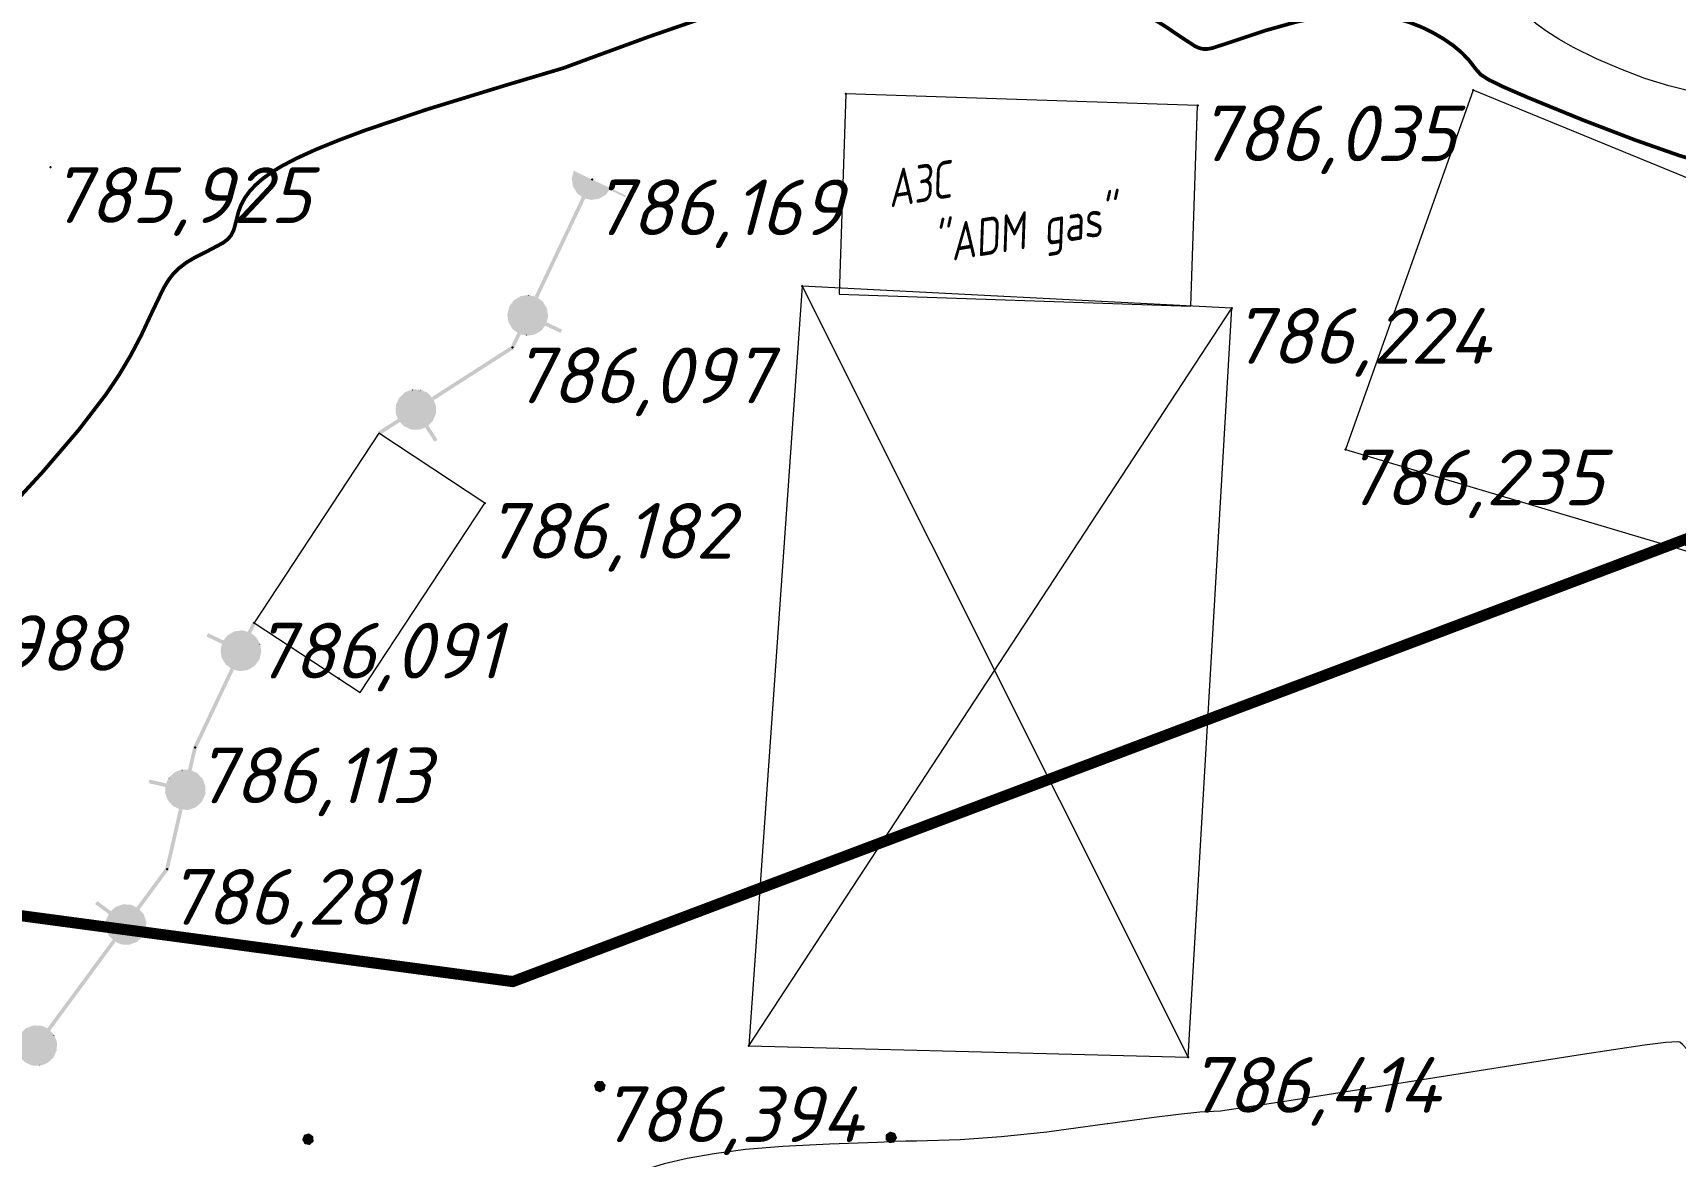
# Model space of a CAD drawing. Header units: metres. Extents: x 629572 to 645168, y 4785785 to 4790166.
# Drawn here: x 634410.92 to 634455.15, y 4788283.48 to 4788313.75 of the extents above; entities that cross this region are included whole.
import ezdxf

# ---------------------------------------------------------------- set-up
doc = ezdxf.new("R2010")
doc.units = ezdxf.units.M
doc.linetypes.add('Сплошная', pattern=[0])
doc.linetypes.add('Сплошная_0_50', pattern=[0])
for name, color, linetype in [('Горизонтали', 7, 'CONTINUOUS'), ('Дороги с покрытием (осевая линия)', 7, 'CONTINUOUS'), ('Здания и строения', 7, 'CONTINUOUS'), ('красная линия', 7, 'CONTINUOUS'), ('Нурсултан', 7, 'CONTINUOUS'), ('Ограды металлические (H более 1м) на металлических круглых столбах с шагом', 7, 'CONTINUOUS')]:
    doc.layers.add(name, color=color, linetype=linetype)
doc.styles.add('ISOCPEUR', font='isocpeui.ttf')

msp = doc.modelspace()

# ---------------------------------------------------------------- hatches: boundary and pattern name
at = {"layer": 'Дороги с покрытием (осевая линия)'}
for points in [[(634426.201, 4788285.201), (634426.206, 4788285.204), (634426.216, 4788285.209), (634426.216, 4788285.211), (634426.308, 4788285.258), (634426.317, 4788285.263), (634426.312, 4788285.272), (634426.317, 4788285.263), (634426.321, 4788285.265), (634426.322, 4788285.27), (634426.317, 4788285.271), (634426.317, 4788285.271), (634426.322, 4788285.27), (634426.331, 4788285.311), (634426.349, 4788285.397), (634426.35, 4788285.402), (634426.348, 4788285.403), (634426.346, 4788285.405), (634426.331, 4788285.42), (634426.297, 4788285.449), (634426.346, 4788285.405), (634426.263, 4788285.506), (634426.26, 4788285.509), (634426.255, 4788285.509), (634426.205, 4788285.508), (634426.205, 4788285.5), (634426.205, 4788285.491), (634426.208, 4788285.363), (634426.202, 4788285.488), (634426.201, 4788285.492), (634426.201, 4788285.498), (634426.201, 4788285.5), (634426.201, 4788285.508), (634426.121, 4788285.504), (634426.121, 4788285.494), (634426.121, 4788285.504), (634426.116, 4788285.504), (634426.113, 4788285.5), (634426.052, 4788285.414), (634426.037, 4788285.394), (634426.046, 4788285.388), (634426.037, 4788285.394), (634426.036, 4788285.392), (634426.035, 4788285.39), (634426.036, 4788285.385), (634426.038, 4788285.386), (634426.041, 4788285.387), (634426.036, 4788285.385), (634426.071, 4788285.26), (634426.081, 4788285.263), (634426.077, 4788285.262), (634426.071, 4788285.26), (634426.077, 4788285.254), (634426.197, 4788285.203)], [(634418.38, 4788283.784), (634418.383, 4788283.788), (634418.377, 4788283.795), (634418.383, 4788283.788), (634418.474, 4788283.867), (634418.481, 4788283.874), (634418.474, 4788283.881), (634418.481, 4788283.874), (634418.484, 4788283.877), (634418.484, 4788283.882), (634418.482, 4788283.924), (634418.478, 4788284.012), (634418.474, 4788284.011), (634418.476, 4788284.012), (634418.478, 4788284.012), (634418.478, 4788284.016), (634418.476, 4788284.017), (634418.474, 4788284.019), (634418.368, 4788284.095), (634418.364, 4788284.098), (634418.359, 4788284.097), (634418.362, 4788284.087), (634418.359, 4788284.097), (634418.234, 4788284.062), (634418.228, 4788284.056), (634418.187, 4788283.959), (634418.177, 4788283.936), (634418.186, 4788283.932), (634418.177, 4788283.927), (634418.209, 4788283.885), (634418.214, 4788283.88), (634418.177, 4788283.927), (634418.24, 4788283.813), (634418.248, 4788283.818), (634418.244, 4788283.816), (634418.24, 4788283.813), (634418.242, 4788283.809), (634418.247, 4788283.808), (634418.375, 4788283.785), (634418.377, 4788283.795), (634418.375, 4788283.785)], [(634433.988, 4788283.833), (634433.993, 4788283.834), (634433.991, 4788283.844), (634433.993, 4788283.834), (634434.112, 4788283.852), (634434.121, 4788283.853), (634434.126, 4788283.854), (634434.129, 4788283.858), (634434.124, 4788283.861), (634434.12, 4788283.863), (634434.129, 4788283.858), (634434.131, 4788283.862), (634434.132, 4788283.867), (634434.149, 4788283.895), (634434.194, 4788283.971), (634434.196, 4788283.975), (634434.196, 4788283.976), (634434.194, 4788283.979), (634434.184, 4788283.998), (634434.177, 4788284.01), (634434.194, 4788283.979), (634434.18, 4788284.018), (634434.179, 4788284.018), (634434.146, 4788284.101), (634434.14, 4788284.107), (634434.016, 4788284.145), (634434.007, 4788284.144), (634434.013, 4788284.135), (634434.007, 4788284.144), (634433.92, 4788284.084), (634433.9, 4788284.07), (634433.905, 4788284.062), (634433.898, 4788284.063), (634433.905, 4788284.062), (634433.9, 4788284.07), (634433.897, 4788284.068), (634433.896, 4788284.067), (634433.895, 4788284.063), (634433.899, 4788284.01), (634433.9, 4788283.998), (634433.895, 4788284.063), (634433.886, 4788283.933), (634433.896, 4788283.932), (634433.891, 4788283.932), (634433.886, 4788283.933), (634433.885, 4788283.928), (634433.889, 4788283.925), (634433.984, 4788283.836)]]:
    msp.add_hatch(color=7, dxfattribs=at).paths.add_polyline_path(points)
at = {"layer": 'Ограды металлические (H более 1м) на металлических круглых столбах с шагом'}
for points in [[(634425.71, 4788309.328), (634424.442, 4788306.654), (634424.532, 4788306.611), (634425.8, 4788309.285), (634425.95, 4788309.247), (634425.959, 4788309.245), (634425.969, 4788309.246), (634426.026, 4788309.287), (634425.969, 4788309.246), (634426.162, 4788309.275), (634426.16, 4788309.292), (634426.16, 4788309.291), (634426.162, 4788309.275), (634426.181, 4788309.281), (634426.348, 4788309.381), (634426.362, 4788309.394), (634426.454, 4788309.518), (634426.869, 4788309.321), (634426.89, 4788309.366), (634426.665, 4788309.474), (634426.485, 4788309.559), (634426.483, 4788309.56), (634426.448, 4788309.576), (634426.447, 4788309.577), (634426.439, 4788309.581), (634426.416, 4788309.591), (634426.393, 4788309.603), (634425.581, 4788309.987), (634425.579, 4788309.988), (634425.535, 4788310.009), (634425.535, 4788310.009), (634425.491, 4788310.03), (634425.489, 4788310.031), (634425.487, 4788310.022), (634425.444, 4788309.852), (634425.439, 4788309.832), (634425.438, 4788309.813), (634425.47, 4788309.818), (634425.488, 4788309.82), (634425.438, 4788309.813), (634425.457, 4788309.686), (634425.467, 4788309.62), (634425.468, 4788309.61), (634425.473, 4788309.601), (634425.487, 4788309.61), (634425.516, 4788309.627), (634425.473, 4788309.601), (634425.496, 4788309.562), (634425.573, 4788309.434), (634425.616, 4788309.46), (634425.573, 4788309.434), (634425.586, 4788309.42)], [(634421.729, 4788303.853), (634423.866, 4788305.225), (634423.839, 4788305.267), (634423.884, 4788305.246), (634424.064, 4788305.625), (634424.213, 4788305.587), (634424.226, 4788305.636), (634424.233, 4788305.586), (634424.426, 4788305.614), (634424.419, 4788305.664), (634424.424, 4788305.631), (634424.426, 4788305.614), (634424.436, 4788305.616), (634424.444, 4788305.621), (634424.612, 4788305.721), (634424.588, 4788305.761), (634424.595, 4788305.749), (634424.612, 4788305.721), (634424.626, 4788305.734), (634424.586, 4788305.764), (634424.626, 4788305.734), (634424.63, 4788305.754), (634424.643, 4788305.835), (634424.626, 4788305.734), (634424.718, 4788305.858), (634425.133, 4788305.661), (634425.176, 4788305.752), (634424.761, 4788305.948), (634424.794, 4788306.078), (634424.799, 4788306.098), (634424.8, 4788306.117), (634424.781, 4788306.244), (634424.771, 4788306.31), (634424.722, 4788306.303), (634424.771, 4788306.31), (634424.765, 4788306.329), (634424.75, 4788306.32), (634424.746, 4788306.317), (634424.765, 4788306.329), (634424.741, 4788306.367), (634424.665, 4788306.496), (634424.622, 4788306.47), (634424.641, 4788306.496), (634424.622, 4788306.47), (634424.665, 4788306.496), (634424.659, 4788306.505), (634424.651, 4788306.51), (634424.495, 4788306.627), (634424.472, 4788306.596), (634424.471, 4788306.595), (634424.495, 4788306.627), (634424.487, 4788306.633), (634424.477, 4788306.635), (634424.288, 4788306.683), (634424.276, 4788306.634), (634424.269, 4788306.684), (634424.076, 4788306.655), (634424.066, 4788306.654), (634424.057, 4788306.649), (634423.89, 4788306.549), (634423.915, 4788306.506), (634423.906, 4788306.521), (634423.89, 4788306.549), (634423.875, 4788306.536), (634423.759, 4788306.379), (634423.791, 4788306.355), (634423.759, 4788306.379), (634423.753, 4788306.371), (634423.75, 4788306.361), (634423.708, 4788306.192), (634423.703, 4788306.172), (634423.751, 4788306.16), (634423.75, 4788306.16), (634423.751, 4788306.16), (634423.703, 4788306.172), (634423.7, 4788306.163), (634423.702, 4788306.153), (634423.721, 4788306.026), (634423.73, 4788305.96), (634423.78, 4788305.967), (634423.73, 4788305.96), (634423.737, 4788305.941), (634423.751, 4788305.95), (634423.753, 4788305.951), (634423.737, 4788305.941), (634423.76, 4788305.902), (634423.837, 4788305.774), (634423.842, 4788305.765), (634423.85, 4788305.759), (634423.974, 4788305.668), (634423.8, 4788305.301), (634421.675, 4788303.937)], [(634424.286, 4788306.675), (634424.288, 4788306.683), (634424.269, 4788306.684), (634424.276, 4788306.634)], [(634424.215, 4788305.594), (634424.213, 4788305.587), (634424.233, 4788305.586), (634424.226, 4788305.636)], [(634420.756, 4788303.347), (634420.217, 4788303.001), (634420.23, 4788302.981), (634420.271, 4788302.916), (634420.81, 4788303.263), (634420.917, 4788303.152), (634420.953, 4788303.186), (634420.923, 4788303.157), (634420.917, 4788303.152), (634420.924, 4788303.145), (634420.933, 4788303.141), (634421.003, 4788303.145), (634420.933, 4788303.141), (634421.112, 4788303.063), (634421.131, 4788303.059), (634421.132, 4788303.109), (634421.131, 4788303.059), (634421.326, 4788303.055), (634421.336, 4788303.055), (634421.346, 4788303.058), (634421.359, 4788303.074), (634421.41, 4788303.132), (634421.346, 4788303.058), (634421.489, 4788303.115), (634421.737, 4788302.729), (634421.821, 4788302.783), (634421.573, 4788303.169), (634421.67, 4788303.262), (634421.684, 4788303.276), (634421.649, 4788303.312), (634421.684, 4788303.276), (634421.695, 4788303.292), (634421.746, 4788303.409), (634421.773, 4788303.471), (634421.727, 4788303.491), (634421.773, 4788303.471), (634421.777, 4788303.48), (634421.777, 4788303.49), (634421.778, 4788303.535), (634421.781, 4788303.685), (634421.731, 4788303.686), (634421.781, 4788303.685), (634421.781, 4788303.695), (634421.777, 4788303.704), (634421.706, 4788303.886), (634421.702, 4788303.895), (634421.695, 4788303.902), (634421.56, 4788304.042), (634421.534, 4788304.017), (634421.555, 4788304.037), (634421.56, 4788304.042), (634421.544, 4788304.054), (634421.524, 4788304.008), (634421.544, 4788304.054), (634421.474, 4788304.049), (634421.544, 4788304.054), (634421.365, 4788304.131), (634421.345, 4788304.086), (634421.346, 4788304.136), (634421.296, 4788304.111), (634421.265, 4788304.096), (634421.346, 4788304.136), (634421.151, 4788304.139), (634421.15, 4788304.089), (634421.132, 4788304.136), (634421.118, 4788304.12), (634421.064, 4788304.059), (634421.132, 4788304.136), (634420.95, 4788304.064), (634420.965, 4788304.027), (634420.95, 4788304.064), (634420.941, 4788304.061), (634420.934, 4788304.054), (634420.808, 4788303.932), (634420.793, 4788303.918), (634420.782, 4788303.902), (634420.731, 4788303.785), (634420.704, 4788303.723), (634420.75, 4788303.704), (634420.704, 4788303.723), (634420.7, 4788303.704), (634420.699, 4788303.659), (634420.697, 4788303.509), (634420.747, 4788303.508), (634420.697, 4788303.509), (634420.7, 4788303.49), (634420.707, 4788303.493), (634420.715, 4788303.496), (634420.7, 4788303.49)], [(634421.132, 4788304.136), (634421.15, 4788304.089), (634421.15, 4788304.107), (634421.151, 4788304.139), (634421.141, 4788304.139)], [(634421.358, 4788304.116), (634421.365, 4788304.131), (634421.346, 4788304.136), (634421.345, 4788304.086)], [(634416.804, 4788297.566), (634416.929, 4788297.832), (634416.919, 4788297.836), (634416.839, 4788297.874), (634416.713, 4788297.609), (634416.564, 4788297.647), (634416.555, 4788297.612), (634416.562, 4788297.639), (634416.564, 4788297.647), (634416.544, 4788297.648), (634416.552, 4788297.598), (634416.544, 4788297.648), (634416.488, 4788297.607), (634416.544, 4788297.648), (634416.351, 4788297.619), (634416.341, 4788297.618), (634416.333, 4788297.613), (634416.303, 4788297.565), (634416.285, 4788297.536), (634416.333, 4788297.613), (634416.166, 4788297.512), (634416.151, 4788297.499), (634416.191, 4788297.469), (634416.151, 4788297.499), (634416.148, 4788297.479), (634416.134, 4788297.398), (634416.151, 4788297.499), (634416.059, 4788297.376), (634415.644, 4788297.572), (634415.602, 4788297.482), (634416.016, 4788297.285), (634415.984, 4788297.155), (634415.979, 4788297.136), (634415.978, 4788297.116), (634416.01, 4788297.121), (634416.027, 4788297.124), (634415.978, 4788297.116), (634415.997, 4788296.989), (634416.007, 4788296.923), (634416.056, 4788296.931), (634416.007, 4788296.923), (634416.008, 4788296.913), (634416.013, 4788296.905), (634416.027, 4788296.913), (634416.034, 4788296.917), (634416.013, 4788296.905), (634416.036, 4788296.866), (634416.113, 4788296.737), (634416.126, 4788296.723), (634416.283, 4788296.607), (634416.306, 4788296.638), (634416.307, 4788296.639), (634416.283, 4788296.607), (634416.291, 4788296.601), (634416.301, 4788296.598), (634416.399, 4788296.621), (634416.36, 4788296.612), (634416.301, 4788296.598), (634416.49, 4788296.551), (634416.509, 4788296.55), (634416.502, 4788296.599), (634416.509, 4788296.55), (634416.702, 4788296.578), (634416.697, 4788296.617), (634416.7, 4788296.595), (634416.702, 4788296.578), (634416.721, 4788296.585), (634416.695, 4788296.628), (634416.721, 4788296.585), (634416.888, 4788296.685), (634416.869, 4788296.717), (634416.871, 4788296.713), (634416.888, 4788296.685), (634416.897, 4788296.69), (634416.903, 4788296.698), (634416.862, 4788296.728), (634416.903, 4788296.698), (634417.019, 4788296.855), (634416.987, 4788296.879), (634417.019, 4788296.855), (634417.025, 4788296.863), (634417.027, 4788296.873), (634417.07, 4788297.043), (634417.075, 4788297.062), (634417.077, 4788297.071), (634417.076, 4788297.081), (634417.057, 4788297.208), (634417.047, 4788297.274), (634416.998, 4788297.267), (634417.041, 4788297.293), (634417.017, 4788297.332), (634416.94, 4788297.46), (634416.935, 4788297.469), (634416.927, 4788297.475), (634416.923, 4788297.468), (634416.897, 4788297.434), (634416.927, 4788297.475)], [(634417.026, 4788297.284), (634416.998, 4788297.267), (634417.047, 4788297.274), (634417.041, 4788297.293)], [(634416.336, 4788296.579), (634416.246, 4788296.622), (634415.247, 4788294.512), (634415.292, 4788294.491), (634415.243, 4788294.502), (634415.103, 4788293.894), (634414.949, 4788293.898), (634414.947, 4788293.848), (634414.93, 4788293.895), (634414.883, 4788293.843), (634414.93, 4788293.895), (634414.747, 4788293.826), (634414.731, 4788293.816), (634414.765, 4788293.779), (634414.731, 4788293.816), (634414.712, 4788293.763), (634414.7, 4788293.731), (634414.731, 4788293.816), (634414.589, 4788293.682), (634414.623, 4788293.646), (634414.577, 4788293.666), (634414.578, 4788293.646), (634414.582, 4788293.564), (634414.577, 4788293.666), (634414.514, 4788293.526), (634414.067, 4788293.629), (634414.044, 4788293.531), (634414.491, 4788293.428), (634414.487, 4788293.294), (634414.487, 4788293.274), (634414.49, 4788293.255), (634414.52, 4788293.266), (634414.537, 4788293.273), (634414.49, 4788293.255), (634414.535, 4788293.135), (634414.559, 4788293.072), (634414.563, 4788293.063), (634414.57, 4788293.056), (634414.601, 4788293.023), (634414.703, 4788292.914), (634414.71, 4788292.907), (634414.719, 4788292.903), (634414.897, 4788292.822), (634414.906, 4788292.818), (634414.916, 4788292.818), (634414.977, 4788292.847), (634414.971, 4788292.844), (634414.916, 4788292.818), (634415.111, 4788292.812), (634415.13, 4788292.815), (634415.113, 4788292.862), (634415.13, 4788292.815), (634415.313, 4788292.884), (634415.322, 4788292.888), (634415.329, 4788292.895), (634415.471, 4788293.028), (634415.479, 4788293.035), (634415.483, 4788293.044), (634415.437, 4788293.065), (634415.483, 4788293.044), (634415.482, 4788293.065), (634415.477, 4788293.147), (634415.483, 4788293.044), (634415.563, 4788293.222), (634415.567, 4788293.231), (634415.567, 4788293.241), (634415.527, 4788293.242), (634415.567, 4788293.241), (634415.572, 4788293.416), (634415.573, 4788293.436), (634415.57, 4788293.456), (634415.524, 4788293.575), (634415.501, 4788293.638), (634415.497, 4788293.647), (634415.49, 4788293.654), (634415.478, 4788293.643), (634415.454, 4788293.62), (634415.49, 4788293.654), (634415.459, 4788293.688), (634415.357, 4788293.797), (634415.341, 4788293.808), (634415.2, 4788293.871), (634415.34, 4788294.474)], [(634414.611, 4788293.658), (634414.589, 4788293.682), (634414.577, 4788293.666), (634414.623, 4788293.646)], [(634414.949, 4788293.898), (634414.939, 4788293.899), (634414.93, 4788293.895), (634414.947, 4788293.848), (634414.949, 4788293.891)], [(634414.955, 4788292.807), (634414.857, 4788292.83), (634414.491, 4788291.24), (634413.715, 4788290.188), (634413.576, 4788290.253), (634413.557, 4788290.258), (634413.554, 4788290.208), (634413.557, 4788290.258), (634413.493, 4788290.229), (634413.557, 4788290.258), (634413.362, 4788290.267), (634413.359, 4788290.217), (634413.361, 4788290.25), (634413.362, 4788290.267), (634413.342, 4788290.264), (634413.159, 4788290.198), (634413.176, 4788290.151), (634413.17, 4788290.167), (634413.159, 4788290.198), (634413.15, 4788290.194), (634413.142, 4788290.188), (634413.028, 4788290.084), (634412.659, 4788290.356), (634412.6, 4788290.276), (634412.969, 4788290.003), (634412.912, 4788289.882), (634412.904, 4788289.864), (634412.899, 4788289.845), (634412.931, 4788289.844), (634412.949, 4788289.843), (634412.899, 4788289.845), (634412.893, 4788289.717), (634412.89, 4788289.65), (634412.94, 4788289.648), (634412.89, 4788289.65), (634412.89, 4788289.64), (634412.893, 4788289.631), (634412.909, 4788289.637), (634412.923, 4788289.642), (634412.893, 4788289.631), (634412.908, 4788289.588), (634412.959, 4788289.447), (634413.006, 4788289.464), (634412.959, 4788289.447), (634412.963, 4788289.438), (634412.969, 4788289.431), (634412.975, 4788289.436), (634412.986, 4788289.446), (634412.969, 4788289.431), (634413.101, 4788289.287), (634413.107, 4788289.279), (634413.116, 4788289.275), (634413.209, 4788289.278), (634413.178, 4788289.277), (634413.116, 4788289.275), (634413.293, 4788289.192), (634413.312, 4788289.187), (634413.376, 4788289.216), (634413.312, 4788289.187), (634413.507, 4788289.178), (634413.509, 4788289.228), (634413.508, 4788289.195), (634413.507, 4788289.178), (634413.526, 4788289.181), (634413.71, 4788289.248), (634413.693, 4788289.295), (634413.699, 4788289.278), (634413.71, 4788289.248), (634413.719, 4788289.251), (634413.726, 4788289.258), (634413.871, 4788289.389), (634413.844, 4788289.419), (634413.871, 4788289.389), (634413.878, 4788289.396), (634413.882, 4788289.405), (634413.957, 4788289.563), (634413.965, 4788289.581), (634413.92, 4788289.603), (634413.965, 4788289.581), (634413.97, 4788289.6), (634413.937, 4788289.602), (634413.92, 4788289.603), (634413.97, 4788289.6), (634413.976, 4788289.729), (634413.979, 4788289.795), (634413.929, 4788289.798), (634413.979, 4788289.795), (634413.979, 4788289.805), (634413.976, 4788289.815), (634413.96, 4788289.809), (634413.946, 4788289.804), (634413.976, 4788289.815), (634413.96, 4788289.857), (634413.909, 4788289.998), (634413.862, 4788289.981), (634413.909, 4788289.998), (634413.906, 4788290.007), (634413.899, 4788290.015), (634413.894, 4788290.01), (634413.883, 4788290), (634413.899, 4788290.015), (634413.796, 4788290.129), (634414.577, 4788291.189), (634414.541, 4788291.216), (634414.537, 4788291.219), (634414.542, 4788291.218), (634414.586, 4788291.208)], [(634411.392, 4788286.868), (634413.148, 4788289.25), (634413.067, 4788289.309), (634411.312, 4788286.927), (634411.172, 4788286.992), (634411.153, 4788286.997), (634411.09, 4788286.968), (634411.153, 4788286.997), (634410.959, 4788287.006), (634410.956, 4788286.956), (634410.958, 4788286.989), (634410.959, 4788287.006), (634410.939, 4788287.003), (634410.901, 4788286.962), (634410.878, 4788286.937), (634410.939, 4788287.003), (634410.756, 4788286.937), (634410.746, 4788286.933), (634410.739, 4788286.927), (634410.732, 4788286.908), (634410.703, 4788286.831), (634410.739, 4788286.927), (634410.625, 4788286.823), (634410.256, 4788287.095), (634410.196, 4788287.015), (634410.566, 4788286.742), (634410.509, 4788286.621), (634410.5, 4788286.603), (634410.496, 4788286.584), (634410.528, 4788286.582), (634410.546, 4788286.582), (634410.496, 4788286.584), (634410.49, 4788286.456), (634410.487, 4788286.389), (634410.537, 4788286.387), (634410.535, 4788286.386), (634410.537, 4788286.387), (634410.487, 4788286.389), (634410.49, 4788286.37), (634410.505, 4788286.327), (634410.556, 4788286.186), (634410.559, 4788286.177), (634410.566, 4788286.17), (634410.572, 4788286.175), (634410.583, 4788286.185), (634410.566, 4788286.17), (634410.698, 4788286.025), (634410.726, 4788286.052), (634410.727, 4788286.052), (634410.698, 4788286.025), (634410.704, 4788286.018), (634410.713, 4788286.014), (634410.89, 4788285.931), (634410.899, 4788285.927), (634410.909, 4788285.926), (634410.911, 4788285.976), (634410.909, 4788285.926), (634410.972, 4788285.955), (634410.909, 4788285.926), (634411.104, 4788285.917), (634411.106, 4788285.967), (634411.123, 4788285.92), (634411.306, 4788285.987), (634411.323, 4788285.997), (634411.289, 4788286.034), (634411.323, 4788285.997), (634411.467, 4788286.128), (634411.475, 4788286.135), (634411.479, 4788286.144), (634411.443, 4788286.161), (634411.479, 4788286.144), (634411.553, 4788286.302), (634411.562, 4788286.32), (634411.516, 4788286.342), (634411.562, 4788286.32), (634411.566, 4788286.329), (634411.566, 4788286.339), (634411.534, 4788286.341), (634411.532, 4788286.341), (634411.566, 4788286.339), (634411.572, 4788286.467), (634411.575, 4788286.534), (634411.576, 4788286.544), (634411.572, 4788286.553), (634411.557, 4788286.548), (634411.525, 4788286.537), (634411.572, 4788286.553), (634411.557, 4788286.596), (634411.506, 4788286.737), (634411.459, 4788286.72), (634411.496, 4788286.754)], [(634411.496, 4788286.754), (634411.49, 4788286.749), (634411.459, 4788286.72), (634411.506, 4788286.737), (634411.503, 4788286.746)], [(634411.104, 4788285.934), (634411.104, 4788285.917), (634411.123, 4788285.92), (634411.106, 4788285.967)]]:
    msp.add_hatch(color=7, dxfattribs=at).paths.add_polyline_path(points)

# ---------------------------------------------------------------- linework, layer by layer
at = {"layer": 'Горизонтали', "color": 34, "linetype": 'Сплошная', "lineweight": 0, "true_color": 0xa55200, "flags": 128}
for points, elevation in [([(634475.603, 4788311.409), (634475.363, 4788311.758), (634474.767, 4788312.644), (634474.403, 4788313.242), (634474.271, 4788313.504), (634474.166, 4788313.766), (634474.072, 4788313.968), (634473.987, 4788314.046), (634473.842, 4788314.124), (634473.103, 4788314.415), (634473.034, 4788314.441), (634473.016, 4788314.448), (634472.016, 4788314.81), (634471.207, 4788315.058), (634470.499, 4788315.22), (634469.899, 4788315.293), (634469.476, 4788315.288), (634469.048, 4788315.23), (634468.594, 4788315.119), (634467.964, 4788314.918), (634466.965, 4788314.607), (634466.213, 4788314.425), (634465.303, 4788314.245), (634464.245, 4788314.067), (634463.054, 4788313.896), (634462.902, 4788313.876), (634462.317, 4788313.79), (634461.962, 4788313.706), (634461.61, 4788313.569), (634461.148, 4788313.331), (634460.953, 4788313.223), (634460.378, 4788312.91), (634459.901, 4788312.673), (634459.438, 4788312.472), (634458.989, 4788312.307), (634458.54, 4788312.174), (634458.099, 4788312.076), (634457.665, 4788312.013), (634457.238, 4788311.986), (634456.721, 4788311.998), (634456.169, 4788312.057), (634455.587, 4788312.164), (634454.977, 4788312.318), (634454.337, 4788312.518), (634453.685, 4788312.763), (634453.032, 4788313.045), (634452.41, 4788313.353), (634452.019, 4788313.571), (634451.692, 4788313.779), (634451.408, 4788313.99), (634451.151, 4788314.215), (634450.913, 4788314.461), (634450.67, 4788314.75), (634450.058, 4788315.596), (634449.401, 4788316.564), (634448.046, 4788318.538), (634447.559, 4788319.211), (634447.155, 4788319.737), (634446.869, 4788320.078), (634446.611, 4788320.355), (634446.37, 4788320.577), (634446.137, 4788320.754), (634445.907, 4788320.89), (634445.662, 4788320.997), (634445.389, 4788321.081), (634445.051, 4788321.154), (634444.289, 4788321.261), (634443.473, 4788321.314), (634442.651, 4788321.31), (634441.843, 4788321.249), (634440.977, 4788321.13), (634439.899, 4788320.985), (634439.036, 4788320.924), (634438.183, 4788320.932), (634437.328, 4788321.013), (634436.68, 4788321.12), (634435.934, 4788321.276), (634433.883, 4788321.794), (634432.139, 4788322.24), (634431.514, 4788322.378), (634430.973, 4788322.478), (634430.228, 4788322.576), (634429.289, 4788322.648), (634428.247, 4788322.734), (634427.438, 4788322.86), (634426.628, 4788323.065), (634425.794, 4788323.358), (634425.139, 4788323.638), (634424.405, 4788323.988), (634423.594, 4788324.408), (634422.709, 4788324.896), (634421.748, 4788325.454), (634420.727, 4788326.072), (634418.582, 4788327.442), (634417.235, 4788328.351), (634416.433, 4788328.879), (634416.228, 4788328.979), (634416.062, 4788329.019), (634415.881, 4788329.004), (634415.694, 4788328.928), (634415.503, 4788328.791), (634415.306, 4788328.593), (634415.188, 4788328.434), (634415.052, 4788328.138), (634414.944, 4788327.89), (634414.759, 4788327.49), (634414.578, 4788327.148), (634414.382, 4788326.829), (634414.171, 4788326.536), (634413.944, 4788326.265), (634413.701, 4788326.019), (634413.444, 4788325.799), (634413.172, 4788325.604), (634412.875, 4788325.428), (634412.54, 4788325.262), (634412.167, 4788325.106), (634411.756, 4788324.959), (634410.831, 4788324.699), (634409.693, 4788324.461), (634408.884, 4788324.308)], 785.5), ([(634460.507, 4788282.311), (634460.086, 4788282.519), (634459.479, 4788282.832), (634458.941, 4788283.147), (634458.432, 4788283.488), (634457.957, 4788283.851), (634457.498, 4788284.251), (634456.996, 4788284.733), (634456.458, 4788285.29), (634455.828, 4788285.98), (634455.752, 4788286.065), (634455.351, 4788286.494), (634455.276, 4788286.553), (634455.219, 4788286.563), (634454.903, 4788286.546), (634454.321, 4788286.474), (634452.654, 4788286.219), (634447.997, 4788285.484), (634444.923, 4788284.997), (634442.905, 4788284.694), (634442.904, 4788284.694), (634442.721, 4788284.69), (634442.353, 4788284.665), (634441.779, 4788284.607), (634441.05, 4788284.516), (634439.871, 4788284.353), (634439.857, 4788284.351), (634438.229, 4788284.134), (634436.996, 4788284.001), (634435.899, 4788283.925), (634434.721, 4788283.889), (634434.437, 4788283.885), (634434.089, 4788283.877), (634434.028, 4788283.873), (634433.669, 4788283.853), (634433.15, 4788283.835), (634432.375, 4788283.809), (634431.124, 4788283.745), (634430.118, 4788283.659), (634429.27, 4788283.551), (634428.547, 4788283.422), (634427.923, 4788283.273), (634426.963, 4788282.981), (634426.897, 4788282.96), (634424.859, 4788282.326), (634424.156, 4788282.123), (634424.145, 4788282.12), (634423.817, 4788282.033), (634423.281, 4788281.869), (634423.25, 4788281.859), (634422.906, 4788281.761), (634422.595, 4788281.717), (634422.111, 4788281.71), (634421.624, 4788281.702), (634421.23, 4788281.644), (634420.858, 4788281.588), (634420.373, 4788281.575), (634419.916, 4788281.564), (634419.614, 4788281.516), (634419.361, 4788281.425), (634419.257, 4788281.364), (634419.185, 4788281.294), (634419.173, 4788281.28), (634419.038, 4788281.156), (634418.918, 4788281.089), (634418.777, 4788281.009), (634418.692, 4788280.917), (634418.667, 4788280.883), (634418.623, 4788280.844), (634418.572, 4788280.794), (634418.55, 4788280.732), (634418.535, 4788280.681), (634418.455, 4788280.615), (634418.452, 4788280.614), (634418.366, 4788280.564), (634418.359, 4788280.559), (634418.281, 4788280.52), (634418.189, 4788280.495), (634418.146, 4788280.485), (634417.975, 4788280.436), (634417.764, 4788280.361), (634417.508, 4788280.256), (634417.29, 4788280.136), (634416.91, 4788279.862), (634416.406, 4788279.475), (634415.296, 4788278.635), (634415.033, 4788278.458), (634414.815, 4788278.333), (634414.308, 4788278.129), (634414.28, 4788278.119), (634412.91, 4788277.632), (634412.825, 4788277.602), (634412.682, 4788277.55), (634411.969, 4788277.294), (634411.839, 4788277.246), (634411.679, 4788277.188), (634411.107, 4788276.996), (634410.678, 4788276.859), (634410.572, 4788276.825), (634410.458, 4788276.783), (634410.452, 4788276.763), (634410.452, 4788276.763), (634410.346, 4788276.719), (634410.286, 4788276.701), (634409.302, 4788276.393), (634408.285, 4788276.059), (634406.606, 4788275.512), (634405.948, 4788275.313), (634405.56, 4788275.223), (634404.982, 4788275.124), (634404.369, 4788275.036), (634404.284, 4788275.025), (634403.747, 4788274.941), (634403.233, 4788274.812), (634403.038, 4788274.76), (634402.399, 4788274.607), (634401.996, 4788274.532), (634401.649, 4788274.484), (634401.299, 4788274.451), (634401.006, 4788274.434), (634400.975, 4788274.432), (634400.964, 4788274.432), (634400.949, 4788274.431), (634400.949, 4788274.431), (634400.949, 4788274.431), (634400.947, 4788274.431)], 786.5)]:
    msp.add_lwpolyline(points, dxfattribs=dict(at, elevation=elevation))
at = {"layer": 'Горизонтали', "color": 34, "linetype": 'Сплошная', "lineweight": 0, "const_width": 0.1, "elevation": 786, "flags": 128}
for points in [[(634459.625, 4788309.466), (634459.406, 4788309.598), (634459.093, 4788309.777), (634458.82, 4788309.901), (634458.567, 4788309.981), (634458.337, 4788310.014), (634457.999, 4788309.994), (634457.574, 4788309.964), (634457.161, 4788309.981), (634456.69, 4788310.05), (634456.158, 4788310.172), (634455.252, 4788310.444), (634454.087, 4788310.853), (634452.684, 4788311.39), (634451.197, 4788311.998), (634450.525, 4788312.29), (634450.127, 4788312.484), (634449.915, 4788312.621), (634449.78, 4788312.772), (634449.767, 4788312.79), (634449.589, 4788313.019), (634449.4, 4788313.214), (634449.173, 4788313.404), (634448.908, 4788313.587), (634448.617, 4788313.756), (634448.314, 4788313.903), (634448.002, 4788314.026), (634447.683, 4788314.124), (634447.359, 4788314.198), (634447.03, 4788314.246), (634446.698, 4788314.269), (634446.362, 4788314.266), (634445.712, 4788314.197), (634444.962, 4788314.044), (634444.121, 4788313.81), (634443.126, 4788313.477), (634443.125, 4788313.477), (634442.68, 4788313.333), (634442.55, 4788313.31), (634442.44, 4788313.311), (634442.334, 4788313.336), (634442.219, 4788313.387), (634441.852, 4788313.627), (634441.851, 4788313.627), (634441.407, 4788313.928), (634441.018, 4788314.168), (634440.633, 4788314.38), (634440.255, 4788314.563), (634439.876, 4788314.718), (634439.502, 4788314.842), (634439.133, 4788314.937), (634438.77, 4788315.002), (634438.199, 4788315.047), (634437.555, 4788315.036), (634436.83, 4788314.971), (634435.854, 4788314.836), (634435.144, 4788314.735), (634434.663, 4788314.684), (634434.287, 4788314.666), (634433.908, 4788314.669), (634433.025, 4788314.744), (634432.416, 4788314.802), (634431.955, 4788314.811), (634431.357, 4788314.758), (634430.669, 4788314.63), (634429.873, 4788314.422), (634428.896, 4788314.118), (634427.536, 4788313.65), (634425.858, 4788313.036), (634425.228, 4788312.802)], [(634425.228, 4788312.802), (634423.675, 4788312.339), (634421.521, 4788311.678), (634419.854, 4788311.114), (634419.152, 4788310.85), (634418.545, 4788310.602), (634418.032, 4788310.368), (634417.615, 4788310.15), (634417.349, 4788309.986), (634417.117, 4788309.818), (634416.921, 4788309.648), (634416.758, 4788309.472), (634416.631, 4788309.296), (634416.531, 4788309.111), (634416.458, 4788308.915), (634416.396, 4788308.667), (634416.336, 4788308.439), (634416.265, 4788308.292), (634416.176, 4788308.189), (634416.05, 4788308.09), (634415.625, 4788307.864), (634415.298, 4788307.701), (634415.062, 4788307.56), (634414.862, 4788307.407), (634414.696, 4788307.241), (634414.571, 4788307.076), (634414.448, 4788306.873), (634414.142, 4788306.237), (634413.839, 4788305.589), (634413.557, 4788305.053), (634413.244, 4788304.527), (634412.895, 4788304.008), (634412.161, 4788303.051), (634411.186, 4788301.913), (634409.985, 4788300.608), (634408.496, 4788299.068), (634407.815, 4788298.378), (634407.309, 4788297.86), (634407.154, 4788297.674), (634407.017, 4788297.407), (634406.867, 4788297.097), (634406.763, 4788296.906), (634406.357, 4788296.137), (634405.877, 4788295.159), (634405.634, 4788294.648), (634404.919, 4788293.161), (634404.36, 4788292.07), (634403.863, 4788291.19), (634403.429, 4788290.528), (634403.155, 4788290.183), (634402.886, 4788289.907), (634402.614, 4788289.692), (634402.328, 4788289.531), (634402.028, 4788289.418), (634401.687, 4788289.343), (634401.285, 4788289.3), (634400.732, 4788289.277), (634398.682, 4788289.271), (634394.956, 4788289.328), (634394.701, 4788289.333), (634391.575, 4788289.384), (634389.239, 4788289.4), (634387.262, 4788289.386), (634385.652, 4788289.339), (634384.647, 4788289.282), (634383.671, 4788289.202), (634382.72, 4788289.1), (634381.62, 4788288.955), (634380.524, 4788288.819), (634379.951, 4788288.787), (634379.414, 4788288.797), (634378.905, 4788288.848), (634378.315, 4788288.952), (634377.813, 4788289.051), (634377.402, 4788289.133), (634377.11, 4788289.192), (634377.11, 4788289.192), (634376.954, 4788289.224), (634376.917, 4788289.231), (634376.896, 4788289.236), (634376.888, 4788289.237)]]:
    msp.add_lwpolyline(points, dxfattribs=at)
at = {"layer": 'Здания и строения', "color": 8, "linetype": 'Сплошная', "lineweight": 0, "flags": 128}
for points in [[(634432.821, 4788312.107), (634432.639, 4788306.706), (634442.11, 4788306.387), (634442.291, 4788311.788), (634432.821, 4788312.107)], [(634449.713, 4788312.204), (634446.272, 4788302.52), (634461.775, 4788297.908), (634464.4, 4788306.179), (634449.713, 4788312.204)], [(634431.643, 4788306.92), (634430.208, 4788286.455), (634442.032, 4788286.153), (634443.216, 4788306.331), (634431.643, 4788306.92)], [(634416.884, 4788297.853), (634419.74, 4788295.973), (634423.1, 4788301.079), (634420.244, 4788302.959), (634416.884, 4788297.853)]]:
    msp.add_lwpolyline(points, close=True, dxfattribs=at)
for points in [[(634431.643, 4788306.92), (634442.032, 4788286.153)], [(634430.208, 4788286.455), (634443.216, 4788306.331)]]:
    msp.add_lwpolyline(points, dxfattribs=at)
at = {"layer": 'красная линия', "color": 1, "linetype": 'Сплошная_0_50', "lineweight": 0, "true_color": 0xff0000, "const_width": 0.3, "elevation": 794.579, "flags": 128}
msp.add_lwpolyline([(635401.641, 4788148.595), (634957.655, 4788205.711), (634868.946, 4788233.682), (634603.956, 4788290.084), (634469.438, 4788276.801), (634466.442, 4788288.998), (634455.452, 4788300.111), (634423.85, 4788288.187), (634367.861, 4788295.693), (634267.843, 4788409.4), (634475.845, 4788682.207), (634474.555, 4788790.795), (634449.85, 4788818.401), (634024.042, 4788644.6), (633889.34, 4788556.209), (633827.944, 4788529.992), (633792.752, 4788543.316), (633784.34, 4788495.79), (633741.538, 4788462.098), (633741.25, 4788461.815), (633707.246, 4788430.797), (633615.343, 4788446.001), (633603.65, 4788448.117), (633593.847, 4788448.295), (633403.135, 4788458.998), (633383.735, 4788456.919), (632950.737, 4788523.705), (632422.446, 4788608.882), (631759.541, 4788723.01), (631749.061, 4788727.901), (631729.34, 4788731.902), (631702.953, 4788733.892), (631676.149, 4788739.917), (631633.151, 4788748.593), (631552.757, 4788764.604), (631505.748, 4788774.005), (631486.053, 4788777.916), (631418.334, 4788781.792), (630663.641, 4788895.085)], dxfattribs=at)
at = {"layer": 'Нурсултан', "color": 7}
for p in [(634432.821, 4788312.107, -0.496), (634442.294, 4788311.788, -0.642), (634449.713, 4788312.204, -0.586), (634411.395, 4788310.125, -0.752), (634425.987, 4788309.795, -0.508), (634431.643, 4788306.92, -0.548), (634443.216, 4788306.331, -0.453), (634423.839, 4788305.267, -0.58), (634446.272, 4788302.52, -0.442), (634423.1, 4788301.079, -0.495), (634416.884, 4788297.853, -0.586), (634419.163, 4788296.353, -0.517), (634415.292, 4788294.491, -0.564), (634414.537, 4788291.219, -0.396), (634430.208, 4788286.455, -0.296), (634442.032, 4788286.153, -0.263), (634426.208, 4788285.363, -0.283)]:
    msp.add_point(p, dxfattribs=at)

# ---------------------------------------------------------------- texts
at = {"layer": 'Здания и строения', "color": 0, "style": 'ISOCPEUR', "width": 0.75}
for s, p in [('АЗС', (634434, 4788309.039)), ('"ADM gas"', (634435.258, 4788307.534))]:
    msp.add_text(s, height=1, rotation=9.3693, dxfattribs=at).set_placement(p)
at = {"layer": 'Нурсултан', "color": 251, "char_height": 1.5, "attachment_point": 1, "style": 'ISOCPEUR'}
for s, insert in [('786,035', (634442.294, 4788311.788, -0.642)), ('785,925', (634411.395, 4788310.125, -0.752)), ('786,169', (634425.987, 4788309.795, -0.508)), ('786,224', (634443.216, 4788306.331, -0.453)), ('786,097', (634423.839, 4788305.267, -0.58)), ('786,235', (634446.272, 4788302.52, -0.442)), ('786,182', (634423.1, 4788301.079, -0.495)), ('785,988', (634406.21, 4788298.058, -0.689)), ('786,091', (634416.884, 4788297.853, -0.586)), ('786,113', (634415.292, 4788294.491, -0.564)), ('786,281', (634414.537, 4788291.219, -0.396)), ('786,414', (634442.032, 4788286.153, -0.263)), ('786,394', (634426.208, 4788285.363, -0.283))]:
    msp.add_mtext(s, dxfattribs=dict(at, insert=insert))

doc.saveas('drawing.dxf')
